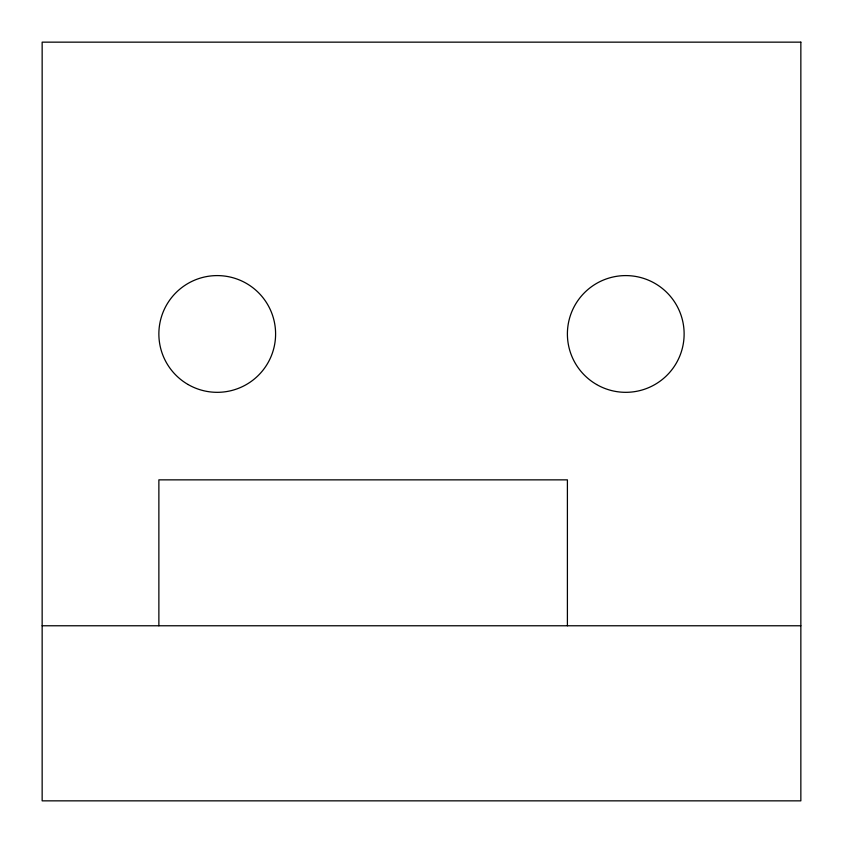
<?xml version="1.0" encoding="UTF-8"?>
<svg xmlns="http://www.w3.org/2000/svg" width="843" height="843" viewBox="0 0 843 843"><rect width="100%" height="100%" fill="white"/><g stroke="black" fill="none" stroke-linecap="round" stroke-linejoin="round"><path stroke-width="1.26" d="M42.15 625.769L800.85 625.769M567.402 625.769L567.402 479.857L158.874 479.857L158.874 625.769M800.85 42.15L42.15 42.15L42.15 800.85L800.85 800.85L800.85 42.15M188.052 384.503A58.357 58.357 0 0 0 275.598 333.954A58.357 58.357 0 0 0 188.052 283.417A58.357 58.357 0 0 0 188.052 384.503M596.581 384.503A58.357 58.357 0 0 0 684.126 333.954A58.357 58.357 0 0 0 596.581 283.417A58.357 58.357 0 0 0 596.581 384.503"/></g></svg>
